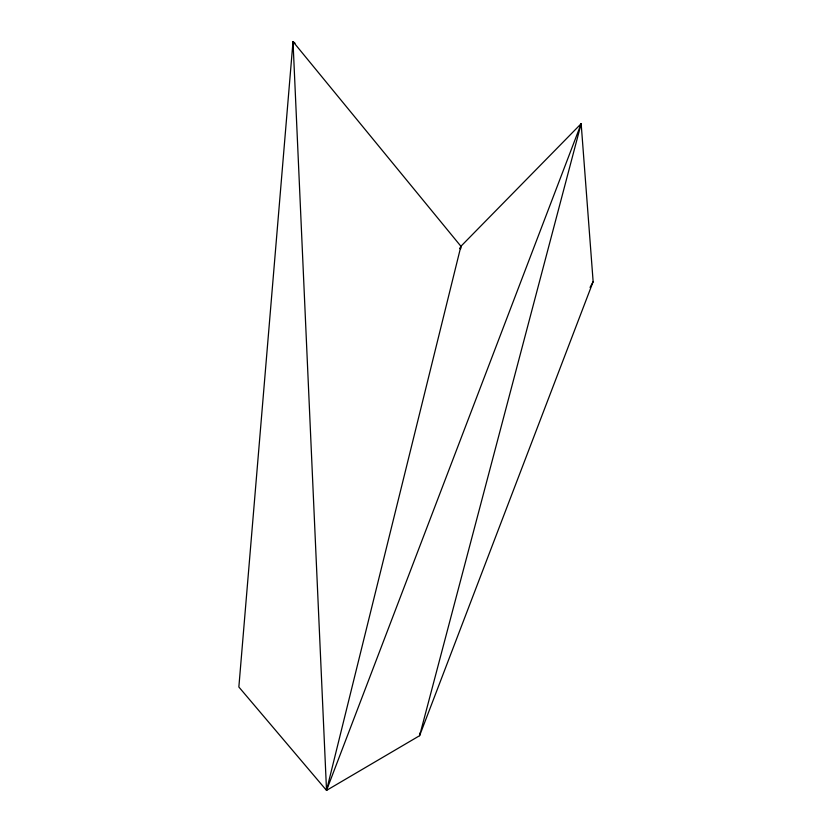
<?xml version="1.0" encoding="UTF-8"?>
<svg xmlns="http://www.w3.org/2000/svg" width="832" height="832" viewBox="0 0 832 832"><rect width="100%" height="100%" fill="white"/><g stroke="black" fill="none" stroke-linecap="round" stroke-linejoin="round"><path stroke-width="1.25" d="M419.827 733.106L419.609 735.696L326.529 790.4L238.857 687.003L293.01 41.6L295.038 43.222M460.699 248.872L460.918 246.282L581.162 123.698L593.143 281.684L419.609 735.696L581.162 123.698L326.529 790.4L293.01 41.6L460.918 246.282L326.529 790.4M580.299 126.142L581.162 123.698M459.742 248.602L460.918 246.282M590.044 287.394L593.143 281.684M293.467 44.158L293.01 41.6L293.446 44.158"/></g></svg>
